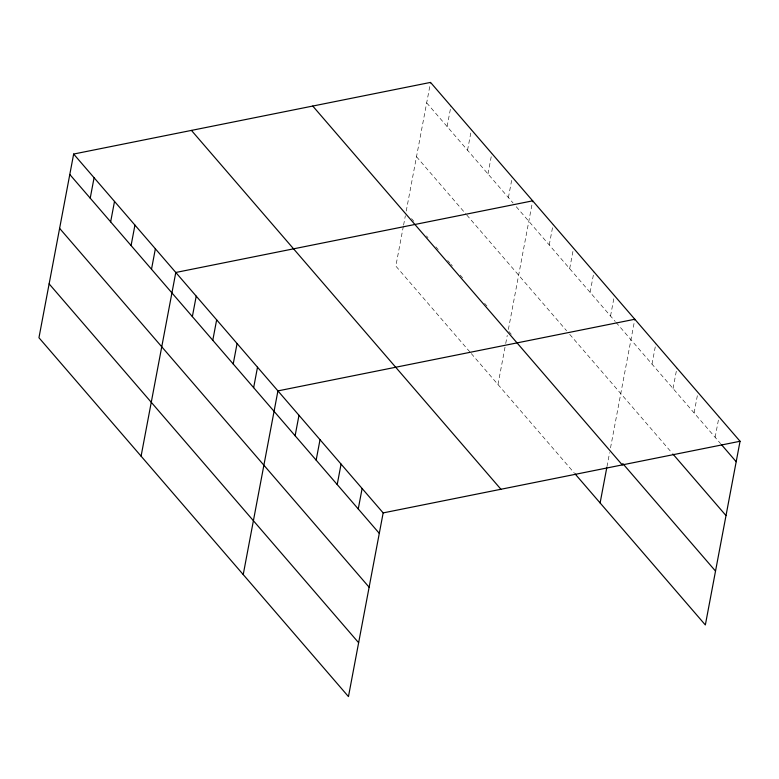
<?xml version="1.0" encoding="UTF-8"?>
<svg xmlns="http://www.w3.org/2000/svg" width="779" height="779" viewBox="0 0 779 779"><rect width="100%" height="100%" fill="white"/><g stroke="black" fill="none" stroke-linecap="round" stroke-linejoin="round"><path stroke-width="0.58" stroke-dasharray="3.9 2.92" d="M403.356 226.28L395.839 266.097L470.477 352.634M403.58 225.112L405.353 215.744M406.239 211.07L430.544 82.408M447.107 126.549L450.973 106.1M467.536 150.23L471.402 129.781M487.966 173.912L491.831 153.463M508.395 197.603L512.251 177.154M497.976 384.514L505.493 344.707M505.717 343.529L507.265 335.34M508.375 329.498L532.68 200.836M549.244 244.966L553.109 224.518M569.673 268.648L573.539 248.199M590.102 292.339L593.968 271.89M610.532 316.021L614.388 295.572M606.968 466.64L609.626 452.589M610.512 447.915L634.817 319.254M652.004 364.105L655.869 343.656M673.046 388.507L676.912 368.058M694.089 412.909L697.741 393.599M715.141 437.311L719.007 416.862M426.678 102.857L513.108 203.066M516.243 206.708L615.244 321.484M616.023 322.399L720.594 443.641M416.502 156.725L465.998 214.118M466.787 215.033L566.567 330.715M569.712 334.366L672.219 453.222M411.516 218.607L413.873 221.343M426.444 235.91L428.012 237.731M435.87 246.846L438.226 249.582M447.652 260.507L450.009 263.244M450.798 264.149L452.375 265.97M460.223 275.084L462.58 277.821M484.587 303.323L486.943 306.059M508.94 331.562L511.297 334.298M471.266 353.549L574.181 472.882"/><path stroke-width="1.17" d="M73.654 154.047L38.95 337.735L348.456 696.592L383.161 512.903L73.654 154.047L430.544 82.408L740.05 441.265L705.346 624.953L574.97 473.788M90.218 198.178L94.084 177.729M110.647 221.869L114.513 201.42M131.076 245.551L134.942 225.102M151.506 269.232L155.372 248.783M141.087 456.153L175.791 272.475L532.68 200.836M192.355 316.605L196.22 296.156M212.784 340.287L216.65 319.838M233.213 363.968L237.079 343.52M253.642 387.66L257.508 367.211M243.223 574.581L277.928 390.892L634.817 319.254M295.114 435.743L298.98 415.295M316.157 460.146L320.023 439.697M337.21 484.548L341.066 464.099M358.252 508.95L362.118 488.501M600.112 502.942L606.753 467.809M383.161 512.903L740.05 441.265M721.373 444.546L736.184 461.713M672.998 454.128L726.009 515.581M622.762 463.534L715.521 571.085M312.769 106.051L622.275 464.907M191.43 130.405L500.936 489.261M69.798 174.496L379.295 533.352M59.613 228.364L369.119 587.22M49.126 283.868L358.632 642.724"/></g></svg>
